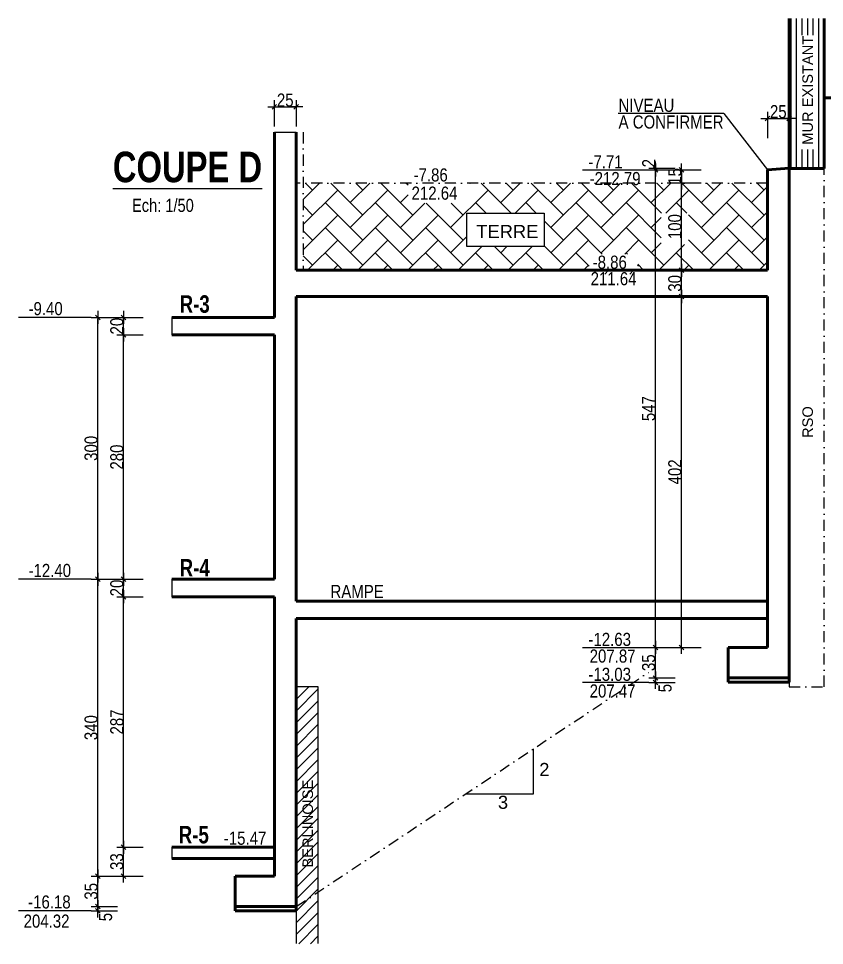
# Model space of a CAD drawing. Header units: millimetres. Extents: x -26249 to 60250, y -21218 to 23336.
# Drawn here: x 27771 to 28695, y 1460 to 2522 of the extents above; entities that cross this region are included whole.
import ezdxf
from ezdxf.enums import TextEntityAlignment as Align

# ---------------------------------------------------------------- set-up
doc = ezdxf.new("R2010")
doc.units = ezdxf.units.MM
doc.linetypes.add('TIRETPTX2', pattern=[50.8, 25.4, -12.7, 0, -12.7])
for name, color, linetype in [('01_cote_gen', 4, 'Continuous'), ('01_linteaux', 2, 'Continuous'), ('01_poch_murs', 253, 'Continuous'), ('01_texte', 230, 'Continuous'), ('AA_COTES', 2, 'Continuous')]:
    doc.layers.add(name, color=color, linetype=linetype)
doc.layers.add('01_murs_coup', color=5, linetype='Continuous', lineweight=60)
doc.styles.add('ARIAL NA', font='ARIALN.TTF')
doc.styles.add('impact', font='impact.ttf')
doc.styles.add('MATTE_TXT', font='arial.ttf')
doc.styles.add('STYLE2', font='ARIALN.TTF')
doc.dimstyles.new('JB50', dxfattribs={"dimscale": 0.1, "dimtxt": 150, "dimasz": 15, "dimexe": 0.1, "dimexo": 0.1, "dimgap": 0.09, "dimtad": 1, "dimdec": 1, "dimdsep": 46, "dimtxsty": 'STYLE2', "dimblk1": 'BOND_G', "dimblk2": 'BOND_D', "dimsah": 1, "dimcen": 1.5, "dimdle": 0.01, "dimse1": 1, "dimse2": 1, "dimclrd": 4, "dimclre": 2, "dimclrt": 6, "dimazin": 2, "dimtfac": 2.333333, "dimtdec": 1, "dimtix": 1, "dimtmove": 2, "dimatfit": 3, "dimldrblk": 'BOND_G', "dimfxl": 1, "dimtolj": 1, "dimtzin": 0, "dimarcsym": 0})

# ---------------------------------------------------------------- blocks, each defined once
blk = doc.blocks.new('BOND_G')
at = {"layer": 'AA_COTES', "color": 0}
for p, q in [((0, -5), (0, 15)), ((5, 0), (-5, 0)), ((1.77, 1.77), (-1.77, -1.77))]:
    blk.add_line(p, q, dxfattribs=at)
blk = doc.blocks.new('BOND_D')
at = {"layer": 'AA_COTES', "color": 0}
for p, q in [((5, 0), (-5, 0)), ((-1.77, -1.77), (1.77, 1.77)), ((0, 5), (0, -15))]:
    blk.add_line(p, q, dxfattribs=at)
blk = doc.blocks.new('*D1737')
at = {"layer": '01_cote_gen', "color": 4, "lineweight": -2, "transparency": 16777216}
blk.add_line((28501, 1762.6), (28501, 1764.6), dxfattribs=at)
at = {"layer": 'Defpoints', "color": 0, "transparency": 16777216}
for p in [(28501, 1766.1), (28554.3, 1766.1), (28554.3, 1761.1)]:
    blk.add_point(p, dxfattribs=at)
at = {"layer": '01_cote_gen', "color": 4, "lineweight": -2, "transparency": 16777216, "xscale": 1.5, "yscale": 1.5, "zscale": 1.5}
for name, p, rotation in [('BOND_D', (28501, 1766.1), 90), ('BOND_G', (28501, 1761.1), 270)]:
    blk.add_blockref(name, p, dxfattribs=dict(at, rotation=rotation))
at = {"layer": '01_cote_gen', "color": 6, "transparency": 16777216, "insert": (28512.1, 1754.5), "char_height": 15, "attachment_point": 5, "rotation": 90, "style": 'STYLE2'}
blk.add_mtext('\\A1;5', dxfattribs=at)
blk = doc.blocks.new('*D1738')
at = {"layer": '01_cote_gen', "color": 4, "lineweight": -2, "transparency": 16777216}
blk.add_line((28630.8, 2407.2), (28652.8, 2407.2), dxfattribs=at)
at = {"layer": 'Defpoints', "color": 0, "transparency": 16777216}
for p in [(28629.3, 2412.2), (28654.3, 2414.2), (28654.3, 2407.2)]:
    blk.add_point(p, dxfattribs=at)
at = {"layer": '01_cote_gen', "color": 4, "lineweight": -2, "transparency": 16777216, "xscale": 1.5, "yscale": 1.5, "zscale": 1.5, "rotation": 180}
blk.add_blockref('BOND_G', (28629.3, 2407.2), dxfattribs=at)
at = {"layer": '01_cote_gen', "color": 4, "lineweight": -2, "transparency": 16777216, "xscale": 1.5, "yscale": 1.5, "zscale": 1.5}
blk.add_blockref('BOND_D', (28654.3, 2407.2), dxfattribs=at)
at = {"layer": '01_cote_gen', "color": 6, "transparency": 16777216, "insert": (28641.8, 2414.8), "char_height": 15, "attachment_point": 5, "style": 'STYLE2'}
blk.add_mtext('\\A1;25', dxfattribs=at)
blk = doc.blocks.new('*D1745')
at = {"layer": '01_cote_gen', "color": 4, "lineweight": -2, "transparency": 16777216}
blk.add_line((28531, 1802.6), (28531, 2201.7), dxfattribs=at)
at = {"layer": 'Defpoints', "color": 0, "transparency": 16777216}
for p in [(28531, 2203.2), (28629.3, 2203.2), (28629.3, 1801.1)]:
    blk.add_point(p, dxfattribs=at)
at = {"layer": '01_cote_gen', "color": 4, "lineweight": -2, "transparency": 16777216, "xscale": 1.5, "yscale": 1.5, "zscale": 1.5}
for name, p, rotation in [('BOND_D', (28531, 2203.2), 90), ('BOND_G', (28531, 1801.1), 270)]:
    blk.add_blockref(name, p, dxfattribs=dict(at, rotation=rotation))
at = {"layer": '01_cote_gen', "color": 6, "transparency": 16777216, "insert": (28523.3, 2002.2), "char_height": 15, "attachment_point": 5, "rotation": 90, "style": 'STYLE2'}
blk.add_mtext('\\A1;402', dxfattribs=at)
blk = doc.blocks.new('*D1739')
at = {"layer": '01_cote_gen', "color": 4, "lineweight": -2, "transparency": 16777216}
blk.add_line((27891.5, 1540.7), (27891.5, 1570.7), dxfattribs=at)
at = {"layer": 'Defpoints', "color": 0, "transparency": 16777216}
for p in [(27891.5, 1572.2), (28048.8, 1572.2), (28048.8, 1539.2)]:
    blk.add_point(p, dxfattribs=at)
at = {"layer": '01_cote_gen', "color": 4, "lineweight": -2, "transparency": 16777216, "xscale": 1.5, "yscale": 1.5, "zscale": 1.5}
for name, p, rotation in [('BOND_D', (27891.5, 1572.2), 90), ('BOND_G', (27891.5, 1539.2), 270)]:
    blk.add_blockref(name, p, dxfattribs=dict(at, rotation=rotation))
at = {"layer": '01_cote_gen', "color": 6, "transparency": 16777216, "insert": (27883.9, 1555.7), "char_height": 15, "attachment_point": 5, "rotation": 90, "style": 'STYLE2'}
blk.add_mtext('\\A1;33', dxfattribs=at)
blk = doc.blocks.new('*D1746')
at = {"layer": '01_cote_gen', "color": 4, "lineweight": -2, "transparency": 16777216}
blk.add_line((27862.1, 1500.7), (27862.1, 1502.7), dxfattribs=at)
at = {"layer": 'Defpoints', "color": 0, "transparency": 16777216}
for p in [(27862.1, 1504.2), (28019.3, 1504.2), (28019.3, 1499.2)]:
    blk.add_point(p, dxfattribs=at)
at = {"layer": '01_cote_gen', "color": 4, "lineweight": -2, "transparency": 16777216, "xscale": 1.5, "yscale": 1.5, "zscale": 1.5}
for name, p, rotation in [('BOND_D', (27862.1, 1504.2), 90), ('BOND_G', (27862.1, 1499.2), 270)]:
    blk.add_blockref(name, p, dxfattribs=dict(at, rotation=rotation))
at = {"layer": '01_cote_gen', "color": 6, "transparency": 16777216, "insert": (27871, 1492.2), "char_height": 15, "attachment_point": 5, "rotation": 90, "style": 'STYLE2'}
blk.add_mtext('\\A1;5', dxfattribs=at)
blk = doc.blocks.new('*D1747')
at = {"layer": '01_cote_gen', "color": 4, "lineweight": -2, "transparency": 16777216}
blk.add_line((27862.1, 1880.7), (27862.1, 2177.7), dxfattribs=at)
at = {"layer": 'Defpoints', "color": 0, "transparency": 16777216}
for p in [(27862.1, 2179.2), (28020.2, 2179.2), (27946.9, 1879.2)]:
    blk.add_point(p, dxfattribs=at)
at = {"layer": '01_cote_gen', "color": 4, "lineweight": -2, "transparency": 16777216, "xscale": 1.5, "yscale": 1.5, "zscale": 1.5}
for name, p, rotation in [('BOND_D', (27862.1, 2179.2), 90), ('BOND_G', (27862.1, 1879.2), 270)]:
    blk.add_blockref(name, p, dxfattribs=dict(at, rotation=rotation))
at = {"layer": '01_cote_gen', "color": 6, "transparency": 16777216, "insert": (27854.4, 2029.2), "char_height": 15, "attachment_point": 5, "rotation": 90, "style": 'STYLE2'}
blk.add_mtext('\\A1;300', dxfattribs=at)
blk = doc.blocks.new('*D1748')
at = {"layer": '01_cote_gen', "color": 4, "lineweight": -2, "transparency": 16777216}
blk.add_line((27891.5, 1573.7), (27891.5, 1857.7), dxfattribs=at)
at = {"layer": 'Defpoints', "color": 0, "transparency": 16777216}
for p in [(27891.5, 1859.2), (27946.9, 1859.2), (27914, 1572.2)]:
    blk.add_point(p, dxfattribs=at)
at = {"layer": '01_cote_gen', "color": 4, "lineweight": -2, "transparency": 16777216, "xscale": 1.5, "yscale": 1.5, "zscale": 1.5}
for name, p, rotation in [('BOND_D', (27891.5, 1859.2), 90), ('BOND_G', (27891.5, 1572.2), 270)]:
    blk.add_blockref(name, p, dxfattribs=dict(at, rotation=rotation))
at = {"layer": '01_cote_gen', "color": 6, "transparency": 16777216, "insert": (27883.9, 1715.7), "char_height": 15, "attachment_point": 5, "rotation": 90, "style": 'STYLE2'}
blk.add_mtext('\\A1;287', dxfattribs=at)
blk = doc.blocks.new('*D1749')
at = {"layer": '01_cote_gen', "color": 4, "lineweight": -2, "transparency": 16777216}
blk.add_line((27891.5, 1880.7), (27891.5, 2157.7), dxfattribs=at)
at = {"layer": 'Defpoints', "color": 0, "transparency": 16777216}
for p in [(27891.5, 2159.2), (27946.9, 2159.2), (27946.9, 1879.2)]:
    blk.add_point(p, dxfattribs=at)
at = {"layer": '01_cote_gen', "color": 4, "lineweight": -2, "transparency": 16777216, "xscale": 1.5, "yscale": 1.5, "zscale": 1.5}
for name, p, rotation in [('BOND_D', (27891.5, 2159.2), 90), ('BOND_G', (27891.5, 1879.2), 270)]:
    blk.add_blockref(name, p, dxfattribs=dict(at, rotation=rotation))
at = {"layer": '01_cote_gen', "color": 6, "transparency": 16777216, "insert": (27883.9, 2019.2), "char_height": 15, "attachment_point": 5, "rotation": 90, "style": 'STYLE2'}
blk.add_mtext('\\A1;280', dxfattribs=at)
blk = doc.blocks.new('*D1740')
at = {"layer": '01_cote_gen', "color": 4, "lineweight": -2, "transparency": 16777216}
blk.add_line((27891.5, 1860.7), (27891.5, 1877.7), dxfattribs=at)
at = {"layer": 'Defpoints', "color": 0, "transparency": 16777216}
for p in [(27884.6, 1879.2), (27891.5, 1879.2), (27914, 1859.2)]:
    blk.add_point(p, dxfattribs=at)
at = {"layer": '01_cote_gen', "color": 4, "lineweight": -2, "transparency": 16777216, "xscale": 1.5, "yscale": 1.5, "zscale": 1.5}
for name, p, rotation in [('BOND_D', (27891.5, 1879.2), 90), ('BOND_G', (27891.5, 1859.2), 270)]:
    blk.add_blockref(name, p, dxfattribs=dict(at, rotation=rotation))
at = {"layer": '01_cote_gen', "color": 6, "transparency": 16777216, "insert": (27883.9, 1869.2), "char_height": 15, "attachment_point": 5, "rotation": 90, "style": 'STYLE2'}
blk.add_mtext('\\A1;20', dxfattribs=at)
blk = doc.blocks.new('*D1750')
at = {"layer": '01_cote_gen', "color": 4, "lineweight": -2, "transparency": 16777216}
blk.add_line((28065.8, 2420.5), (28087.8, 2420.5), dxfattribs=at)
at = {"layer": 'Defpoints', "color": 0, "transparency": 16777216}
for p in [(28089.3, 2420.5), (28064.3, 2391.2), (28089.3, 2391.2)]:
    blk.add_point(p, dxfattribs=at)
at = {"layer": '01_cote_gen', "color": 4, "lineweight": -2, "transparency": 16777216, "xscale": 1.5, "yscale": 1.5, "zscale": 1.5, "rotation": 180}
blk.add_blockref('BOND_G', (28064.3, 2420.5), dxfattribs=at)
at = {"layer": '01_cote_gen', "color": 4, "lineweight": -2, "transparency": 16777216, "xscale": 1.5, "yscale": 1.5, "zscale": 1.5}
blk.add_blockref('BOND_D', (28089.3, 2420.5), dxfattribs=at)
at = {"layer": '01_cote_gen', "color": 6, "transparency": 16777216, "insert": (28076.8, 2428.1), "char_height": 15, "attachment_point": 5, "style": 'STYLE2'}
blk.add_mtext('\\A1;25', dxfattribs=at)
blk = doc.blocks.new('*D1751')
at = {"layer": '01_cote_gen', "color": 4, "lineweight": -2, "transparency": 16777216}
blk.add_line((27891.5, 2160.7), (27891.5, 2177.7), dxfattribs=at)
at = {"layer": 'Defpoints', "color": 0, "transparency": 16777216}
for p in [(27891.5, 2179.2), (27946.9, 2179.2), (27946.9, 2159.2)]:
    blk.add_point(p, dxfattribs=at)
at = {"layer": '01_cote_gen', "color": 4, "lineweight": -2, "transparency": 16777216, "xscale": 1.5, "yscale": 1.5, "zscale": 1.5}
for name, p, rotation in [('BOND_D', (27891.5, 2179.2), 90), ('BOND_G', (27891.5, 2159.2), 270)]:
    blk.add_blockref(name, p, dxfattribs=dict(at, rotation=rotation))
at = {"layer": '01_cote_gen', "color": 6, "transparency": 16777216, "insert": (27883.9, 2169.2), "char_height": 15, "attachment_point": 5, "rotation": 90, "style": 'STYLE2'}
blk.add_mtext('\\A1;20', dxfattribs=at)
blk = doc.blocks.new('*D1752')
at = {"layer": '01_cote_gen', "color": 4, "lineweight": -2, "transparency": 16777216}
blk.add_line((28531, 2204.7), (28531, 2231.7), dxfattribs=at)
at = {"layer": 'Defpoints', "color": 0, "transparency": 16777216}
for p in [(28531, 2233.2), (28569.6, 2233.2), (28569.6, 2203.2)]:
    blk.add_point(p, dxfattribs=at)
at = {"layer": '01_cote_gen', "color": 4, "lineweight": -2, "transparency": 16777216, "xscale": 1.5, "yscale": 1.5, "zscale": 1.5}
for name, p, rotation in [('BOND_D', (28531, 2233.2), 90), ('BOND_G', (28531, 2203.2), 270)]:
    blk.add_blockref(name, p, dxfattribs=dict(at, rotation=rotation))
at = {"layer": '01_cote_gen', "color": 6, "transparency": 16777216, "insert": (28523.3, 2218.2), "char_height": 15, "attachment_point": 5, "rotation": 90, "style": 'STYLE2'}
blk.add_mtext('\\A1;30', dxfattribs=at)
blk = doc.blocks.new('*D1753')
at = {"layer": '01_cote_gen', "color": 4, "lineweight": -2, "transparency": 16777216}
blk.add_line((27862.1, 1505.7), (27862.1, 1537.7), dxfattribs=at)
at = {"layer": 'Defpoints', "color": 0, "transparency": 16777216}
for p in [(27862.1, 1539.2), (28019.3, 1539.2), (28019.3, 1504.2)]:
    blk.add_point(p, dxfattribs=at)
at = {"layer": '01_cote_gen', "color": 4, "lineweight": -2, "transparency": 16777216, "xscale": 1.5, "yscale": 1.5, "zscale": 1.5}
for name, p, rotation in [('BOND_D', (27862.1, 1539.2), 90), ('BOND_G', (27862.1, 1504.2), 270)]:
    blk.add_blockref(name, p, dxfattribs=dict(at, rotation=rotation))
at = {"layer": '01_cote_gen', "color": 6, "transparency": 16777216, "insert": (27854.4, 1521.7), "char_height": 15, "attachment_point": 5, "rotation": 90, "style": 'STYLE2'}
blk.add_mtext('\\A1;35', dxfattribs=at)
blk = doc.blocks.new('*D1741')
at = {"layer": '01_cote_gen', "color": 4, "lineweight": -2, "transparency": 16777216}
blk.add_line((27862.1, 1540.7), (27862.1, 1877.7), dxfattribs=at)
at = {"layer": 'Defpoints', "color": 0, "transparency": 16777216}
for p in [(27862.1, 1879.2), (27943.2, 1879.2), (27914, 1539.2)]:
    blk.add_point(p, dxfattribs=at)
at = {"layer": '01_cote_gen', "color": 4, "lineweight": -2, "transparency": 16777216, "xscale": 1.5, "yscale": 1.5, "zscale": 1.5}
for name, p, rotation in [('BOND_D', (27862.1, 1879.2), 90), ('BOND_G', (27862.1, 1539.2), 270)]:
    blk.add_blockref(name, p, dxfattribs=dict(at, rotation=rotation))
at = {"layer": '01_cote_gen', "color": 6, "transparency": 16777216, "insert": (27854.4, 1709.2), "char_height": 15, "attachment_point": 5, "rotation": 90, "style": 'STYLE2'}
blk.add_mtext('\\A1;340', dxfattribs=at)
blk = doc.blocks.new('*D1742')
at = {"layer": '01_cote_gen', "color": 4, "lineweight": -2, "transparency": 16777216}
for p, q in [((28501, 2351.7), (28501, 2353.2)), ((28501, 2350.2), (28501, 2348.2)), ((28501, 2346.7), (28501, 2345.2))]:
    blk.add_line(p, q, dxfattribs=at)
at = {"layer": 'Defpoints', "color": 0, "transparency": 16777216}
for p in [(28501, 2348.2), (28629.3, 2348.2), (28654.3, 2350.2)]:
    blk.add_point(p, dxfattribs=at)
at = {"layer": '01_cote_gen', "color": 4, "lineweight": -2, "transparency": 16777216, "xscale": 1.5, "yscale": 1.5, "zscale": 1.5}
for name, p, rotation in [('BOND_G', (28501, 2350.2), 270), ('BOND_D', (28501, 2348.2), 90)]:
    blk.add_blockref(name, p, dxfattribs=dict(at, rotation=rotation))
at = {"layer": '01_cote_gen', "color": 6, "transparency": 16777216, "insert": (28493.4, 2355.9), "char_height": 15, "attachment_point": 5, "rotation": 90, "style": 'STYLE2'}
blk.add_mtext('\\A1;2', dxfattribs=at)
blk = doc.blocks.new('*D1743')
at = {"layer": '01_cote_gen', "color": 4, "lineweight": -2, "transparency": 16777216}
blk.add_line((28531, 2234.7), (28531, 2331.7), dxfattribs=at)
at = {"layer": 'Defpoints', "color": 0, "transparency": 16777216}
for p in [(28531, 2333.2), (28629.3, 2333.2), (28553.5, 2233.2)]:
    blk.add_point(p, dxfattribs=at)
at = {"layer": '01_cote_gen', "color": 4, "lineweight": -2, "transparency": 16777216, "xscale": 1.5, "yscale": 1.5, "zscale": 1.5}
for name, p, rotation in [('BOND_D', (28531, 2333.2), 90), ('BOND_G', (28531, 2233.2), 270)]:
    blk.add_blockref(name, p, dxfattribs=dict(at, rotation=rotation))
at = {"layer": '01_cote_gen', "color": 6, "transparency": 16777216, "insert": (28523.3, 2283.2), "char_height": 15, "attachment_point": 5, "rotation": 90, "style": 'STYLE2'}
blk.add_mtext('\\A1;100', dxfattribs=at)
blk = doc.blocks.new('*D1744')
at = {"layer": '01_cote_gen', "color": 4, "lineweight": -2, "transparency": 16777216}
for p, q in [((28531, 2349.7), (28531, 2351.2)), ((28531, 2348.2), (28531, 2333.2)), ((28531, 2331.7), (28531, 2330.2))]:
    blk.add_line(p, q, dxfattribs=at)
at = {"layer": 'Defpoints', "color": 0, "transparency": 16777216}
for p in [(28629.3, 2348.2), (28531, 2333.2), (28629.3, 2333.2)]:
    blk.add_point(p, dxfattribs=at)
at = {"layer": '01_cote_gen', "color": 4, "lineweight": -2, "transparency": 16777216, "xscale": 1.5, "yscale": 1.5, "zscale": 1.5}
for name, p, rotation in [('BOND_G', (28531, 2348.2), 270), ('BOND_D', (28531, 2333.2), 90)]:
    blk.add_blockref(name, p, dxfattribs=dict(at, rotation=rotation))
at = {"layer": '01_cote_gen', "color": 6, "transparency": 16777216, "insert": (28523.3, 2340.7), "char_height": 15, "attachment_point": 5, "rotation": 90, "style": 'STYLE2'}
blk.add_mtext('\\A1;15', dxfattribs=at)
blk = doc.blocks.new('*D1754')
at = {"layer": '01_cote_gen', "color": 4, "lineweight": -2, "transparency": 16777216}
blk.add_line((28501, 1802.6), (28501, 2346.7), dxfattribs=at)
at = {"layer": 'Defpoints', "color": 0, "transparency": 16777216}
for p in [(28501, 2348.2), (28553.5, 2348.2), (28584.3, 1801.1)]:
    blk.add_point(p, dxfattribs=at)
at = {"layer": '01_cote_gen', "color": 4, "lineweight": -2, "transparency": 16777216, "xscale": 1.5, "yscale": 1.5, "zscale": 1.5}
for name, p, rotation in [('BOND_D', (28501, 2348.2), 90), ('BOND_G', (28501, 1801.1), 270)]:
    blk.add_blockref(name, p, dxfattribs=dict(at, rotation=rotation))
at = {"layer": '01_cote_gen', "color": 6, "transparency": 16777216, "insert": (28493.3, 2074.7), "char_height": 15, "attachment_point": 5, "rotation": 90, "style": 'STYLE2'}
blk.add_mtext('\\A1;547', dxfattribs=at)
blk = doc.blocks.new('*D1755')
at = {"layer": '01_cote_gen', "color": 4, "lineweight": -2, "transparency": 16777216}
blk.add_line((28501, 1767.6), (28501, 1799.6), dxfattribs=at)
at = {"layer": 'Defpoints', "color": 0, "transparency": 16777216}
for p in [(28501, 1801.1), (28584.3, 1801.1), (28584.3, 1766.1)]:
    blk.add_point(p, dxfattribs=at)
at = {"layer": '01_cote_gen', "color": 4, "lineweight": -2, "transparency": 16777216, "xscale": 1.5, "yscale": 1.5, "zscale": 1.5}
for name, p, rotation in [('BOND_D', (28501, 1801.1), 90), ('BOND_G', (28501, 1766.1), 270)]:
    blk.add_blockref(name, p, dxfattribs=dict(at, rotation=rotation))
at = {"layer": '01_cote_gen', "color": 6, "transparency": 16777216, "insert": (28493.3, 1783.6), "char_height": 15, "attachment_point": 5, "rotation": 90, "style": 'STYLE2'}
blk.add_mtext('\\A1;35', dxfattribs=at)

msp = doc.modelspace()

# ---------------------------------------------------------------- hatches: boundary and pattern name
at = {"layer": '01_poch_murs'}
h = msp.add_hatch(dxfattribs=at)
h.set_pattern_fill('ANSI31', color=256, scale=2, angle=45)
h.set_pattern_definition([(90, (6412.4444, 778.8764), (-6.35, 1e-15), [])])
h.paths.add_polyline_path([(28684.754, 2371.508), (28684.754, 2502.518), (28666.14, 2502.518), (28666.14, 2371.508)], flags=16)
h.paths.add_polyline_path([(28694.325, 2521.591), (28654.325, 2521.591), (28654.325, 2351.722), (28694.325, 2351.722)])
h = msp.add_hatch(dxfattribs=at)
h.set_pattern_fill('AR-HBONE', color=256, scale=0.2)
h.set_pattern_definition([(45, (16254.248, -218.098), (3e-15, 28.73682), [60.96, -20.32]), (135, (16268.617, -203.73), (3e-15, 28.73682), [60.96, -20.32])])
h.paths.add_polyline_path([(28629.325, 2333.166), (28097.325, 2333.166), (28097.325, 2233.166), (28629.325, 2233.166)])
h.paths.add_polyline_path([(28373.375, 2260.415), (28284.785, 2260.415), (28284.785, 2298.707), (28373.375, 2298.707)], flags=16)
h.paths.add_polyline_path([(28538.87, 2262.585), (28538.87, 2298.755), (28507.642, 2298.755), (28507.642, 2262.585)], flags=16)
h.paths.add_polyline_path([(28292.08, 2266.357), (28370.6, 2266.357), (28370.6, 2288.857), (28292.08, 2288.857)], flags=0)
h.paths.add_polyline_path([(28217.749, 2309.95), (28289.501, 2309.95), (28289.501, 2332.926), (28217.749, 2332.926)], flags=16)
h.paths.add_polyline_path([(28425.265, 2228.855), (28480.687, 2228.855), (28480.687, 2251.831), (28425.265, 2251.831)])
h = msp.add_hatch(dxfattribs=at)
h.set_pattern_fill('ANSI31', color=256, scale=3)
h.set_pattern_definition([(45, (16433.085, -431.497), (-6.735192, 6.735192), [])])
h.paths.add_polyline_path([(28114.325, 1755.66), (28097.325, 1755.66), (28097.325, 1459.671), (28114.325, 1459.703)])
h.paths.add_polyline_path([(28097.325, 1755.66), (28089.325, 1755.66), (28089.325, 1461.674), (28097.325, 1461.674)])
h.paths.add_polyline_path([(28114.325, 1459.703), (28097.325, 1459.671), (28097.325, 1461.674), (28114.325, 1461.674)], flags=17)

# ---------------------------------------------------------------- linework, layer by layer
at = {"layer": '01_linteaux', "linetype": 'TIRETPTX2', "ltscale": 0.5}
for p, q in [((28097.325, 2391.224), (28097.325, 2233.166)), ((28694.325, 1756.131), (28694.325, 2349.722)), ((28629.325, 2333.166), (28090.606, 2333.166)), ((28089.325, 1504.167), (28493.093, 1772.53)), ((28654.325, 1761.131), (28654.325, 1756.131)), ((28654.325, 1756.131), (28694.325, 1756.131))]:
    msp.add_line(p, q, dxfattribs=at)
at = {"layer": '01_linteaux'}
for p, q in [((28089.325, 1756.168), (28114.325, 1756.168)), ((28114.325, 1756.168), (28114.325, 1461.926)), ((28089.325, 1499.167), (28089.325, 1461.926))]:
    msp.add_line(p, q, dxfattribs=at)
at = {"layer": '01_murs_coup'}
for p, q in [((28654.325, 2521.591), (28654.325, 2349.722)), ((28694.325, 2349.722), (28694.325, 2521.591)), ((28694.325, 2430.723), (28811.903, 2430.723)), ((28064.325, 2391.224), (28064.325, 2179.168)), ((28089.325, 2391.224), (28089.325, 2233.166)), ((28629.325, 2348.182), (28654.325, 2350.182)), ((28629.325, 2348.182), (28629.325, 2233.166)), ((28654.325, 2350.182), (28654.325, 1761.131)), ((28654.325, 2349.722), (28694.325, 2349.722)), ((28089.325, 2233.166), (28629.325, 2233.166)), ((28089.325, 2203.166), (28089.325, 1879.168)), ((28089.325, 2203.166), (28629.325, 2203.166)), ((28629.325, 2203.166), (28629.325, 1801.138)), ((27946.91, 2179.168), (28064.325, 2179.168)), ((27946.91, 2159.168), (28064.325, 2159.168)), ((28064.325, 2159.168), (28064.325, 1879.168)), ((27946.91, 1879.168), (28064.325, 1879.168)), ((28089.325, 1879.168), (28089.325, 1854.088)), ((27946.91, 1859.168), (28064.325, 1859.168)), ((28064.325, 1859.168), (28064.325, 1539.167)), ((28629.325, 1854.088), (28089.325, 1854.088)), ((28629.325, 1834.088), (28089.325, 1834.088)), ((28089.325, 1834.088), (28089.325, 1499.167)), ((28584.325, 1801.138), (28584.325, 1761.131)), ((28584.325, 1801.138), (28629.325, 1801.138)), ((28584.325, 1766.131), (28654.325, 1766.131)), ((28584.325, 1761.131), (28654.325, 1761.131)), ((28064.325, 1572.167), (27946.91, 1572.167)), ((28064.325, 1559.167), (27946.91, 1559.167)), ((28019.325, 1539.167), (28019.325, 1499.167)), ((28064.325, 1539.167), (28019.325, 1539.167)), ((28089.325, 1504.167), (28019.325, 1504.167)), ((28089.325, 1499.167), (28019.325, 1499.167))]:
    msp.add_line(p, q, dxfattribs=at)
at = {"layer": '01_murs_coup', "const_width": 3}
msp.add_lwpolyline([(28694.325, 2430.723), (28811.903, 2430.723)], dxfattribs=at)
at = {"layer": '01_poch_murs'}
for p, q in [((28064.325, 2391.224), (28089.325, 2391.224)), ((27946.91, 2179.168), (27946.91, 2159.168)), ((27946.91, 1879.168), (27946.91, 1859.168)), ((27946.91, 1572.167), (27946.91, 1559.167))]:
    msp.add_line(p, q, dxfattribs=at)
at = {"layer": '01_texte'}
for p, q in [((28579.279, 2412.682), (28458.314, 2412.682)), ((28579.279, 2412.682), (28629.325, 2348.182)), ((28417.345, 2348.182), (28493.484, 2348.182)), ((27854.574, 2179.168), (27771.194, 2179.168)), ((27854.574, 1879.168), (27771.194, 1879.168)), ((28417.345, 1801.138), (28493.484, 1801.138)), ((28417.345, 1761.131), (28493.484, 1761.131)), ((28361.103, 1684.803), (28361.103, 1633.098)), ((28361.103, 1633.098), (28283.545, 1633.098)), ((27854.574, 1499.167), (27771.194, 1499.167))]:
    msp.add_line(p, q, dxfattribs=at)
msp.add_lwpolyline([(28284.785, 2298.707), (28373.375, 2298.707), (28373.375, 2260.415), (28284.785, 2260.415)], close=True, dxfattribs=at)

# ---------------------------------------------------------------- texts
at = {"layer": '01_texte', "style": 'MATTE_TXT'}
for s, p in [('MUR EXISTANT', (28681.447, 2377.033)), ('RSO', (28681.447, 2041.129)), ('BERLINOISE', (28108.583, 1548.957))]:
    msp.add_text(s, height=12, rotation=90, dxfattribs=at).set_placement(p)
at = {"layer": '01_texte'}
for s, height, style, p in [('NIVEAU', 15, 'ARIAL NA', (28458.761, 2414.69)), ('A CONFIRMER', 15, 'ARIAL NA', (28458.761, 2395.6)), ('-7.71', 15, 'ARIAL NA', (28424.286, 2349.864)), ('-7.86', 15, 'ARIAL NA', (28223.891, 2334.94)), ('-212.79', 15, 'ARIAL NA', (28425.665, 2330.765)), ('212.64', 15, 'ARIAL NA', (28221.579, 2314.035)), ('TERRE', 15, 'MATTE_TXT', (28295.83, 2270.107)), ('-8.86', 15, 'ARIAL NA', (28429.095, 2234.94)), ('211.64', 15, 'ARIAL NA', (28426.782, 2216.035)), ('R-3', 20, 'impact', (27955.754, 2184.542)), ('-9.40', 15, 'ARIAL NA', (27782.658, 2181.786)), ('R-4', 20, 'impact', (27955.754, 1882.437)), ('-12.40', 15, 'ARIAL NA', (27782.658, 1881.786)), ('RAMPE', 15, 'ARIAL NA', (28128.672, 1857.658)), ('-12.63', 15, 'ARIAL NA', (28424.286, 1802.82)), ('207.87', 15, 'ARIAL NA', (28425.665, 1783.732)), ('-13.03', 15, 'ARIAL NA', (28424.286, 1762.813)), ('207.47', 15, 'ARIAL NA', (28425.665, 1743.725)), ('2', 15, 'MATTE_TXT', (28367.896, 1653.761)), ('3', 15, 'MATTE_TXT', (28320.541, 1616.201)), ('R-5', 20, 'impact', (27954.722, 1576.596)), ('-15.47', 15, 'ARIAL NA', (28006.433, 1575.029)), ('-16.18', 15, 'ARIAL NA', (27782.217, 1502.029)), ('204.32', 15, 'ARIAL NA', (27777.032, 1480.043))]:
    msp.add_text(s, height=height, dxfattribs=dict(at, style=style)).set_placement(p)
at = {"layer": '01_texte', "style": 'impact'}
msp.add_text('%%UCOUPE D', height=35, dxfattribs=at).set_placement((27964.773, 2323.562), align=Align.BOTTOM_CENTER)
at = {"layer": '01_texte', "style": 'MATTE_TXT', "width": 0.8}
msp.add_text('Ech: 1/50', height=15, dxfattribs=at).set_placement((27936.635, 2295.542), align=Align.BOTTOM_CENTER)

# ---------------------------------------------------------------- dimensions: what is measured, and where the dimension line sits
at = {"layer": '01_cote_gen'}
for base, p1, p2, picture, middle in [((28089.325, 2420.47), (28064.325, 2391.224), (28089.325, 2391.224), '*D1750', (28076.825, 2428.137)), ((28654.325, 2407.172), (28629.325, 2412.153), (28654.325, 2414.153), '*D1738', (28641.825, 2414.84))]:
    dim = msp.add_linear_dim(base=base, p1=p1, p2=p2, dimstyle='JB50', dxfattribs=at)
    dim.commit()
    dim.dimension.update_dxf_attribs({"geometry": picture, "text_midpoint": middle})
for base, p1, p2, picture, middle in [((28500.984, 2348.182), (28654.325, 2350.182), (28629.325, 2348.182), '*D1742', (28493.444, 2355.88)), ((28500.984, 1766.131), (28554.304, 1761.131), (28554.304, 1766.131), '*D1737', (28512.118, 1754.48)), ((27862.074, 1504.167), (28019.325, 1499.167), (28019.325, 1504.167), '*D1746', (27871.05, 1492.213))]:
    dim = msp.add_linear_dim(base=base, p1=p1, p2=p2, angle=90, dimstyle='JB50', dxfattribs=at)
    dim.commit()
    dim.dimension.update_dxf_attribs({"geometry": picture, "text_midpoint": middle, "dimtype": 160})
for base, p1, p2, picture, middle in [((28500.984, 2348.182), (28584.325, 1801.138), (28553.506, 2348.182), '*D1754', (28493.347, 2074.66)), ((28531.006, 2333.166), (28629.325, 2348.182), (28629.325, 2333.166), '*D1744', (28523.338, 2340.674)), ((28531.006, 2333.166), (28553.506, 2233.166), (28629.325, 2333.166), '*D1743', (28523.338, 2283.166)), ((28531.006, 2233.166), (28569.625, 2203.166), (28569.625, 2233.166), '*D1752', (28523.338, 2218.166)), ((28531.006, 2203.166), (28629.325, 1801.138), (28629.325, 2203.166), '*D1745', (28523.338, 2002.152)), ((27862.074, 2179.168), (27946.91, 1879.168), (28020.199, 2179.168), '*D1747', (27854.407, 2029.168)), ((27891.53, 2179.168), (27946.91, 2159.168), (27946.91, 2179.168), '*D1751', (27883.863, 2169.168)), ((27891.53, 2159.168), (27946.91, 1879.168), (27946.91, 2159.168), '*D1749', (27883.863, 2019.168)), ((27862.074, 1879.168), (27914.03, 1539.167), (27943.163, 1879.168), '*D1741', (27854.407, 1709.168)), ((27891.53, 1879.168), (27914.03, 1859.168), (27884.574, 1879.168), '*D1740', (27883.863, 1869.168)), ((27891.53, 1859.168), (27914.03, 1572.167), (27946.91, 1859.168), '*D1748', (27883.863, 1715.668)), ((28500.984, 1801.138), (28584.325, 1766.131), (28584.325, 1801.138), '*D1755', (28493.316, 1783.634)), ((27891.53, 1572.167), (28048.782, 1539.167), (28048.782, 1572.167), '*D1739', (27883.863, 1555.667)), ((27862.074, 1539.167), (28019.325, 1504.167), (28019.325, 1539.167), '*D1753', (27854.407, 1521.667))]:
    dim = msp.add_linear_dim(base=base, p1=p1, p2=p2, angle=90, dimstyle='JB50', dxfattribs=at)
    dim.commit()
    dim.dimension.update_dxf_attribs({"geometry": picture, "text_midpoint": middle})

doc.saveas('drawing.dxf')
